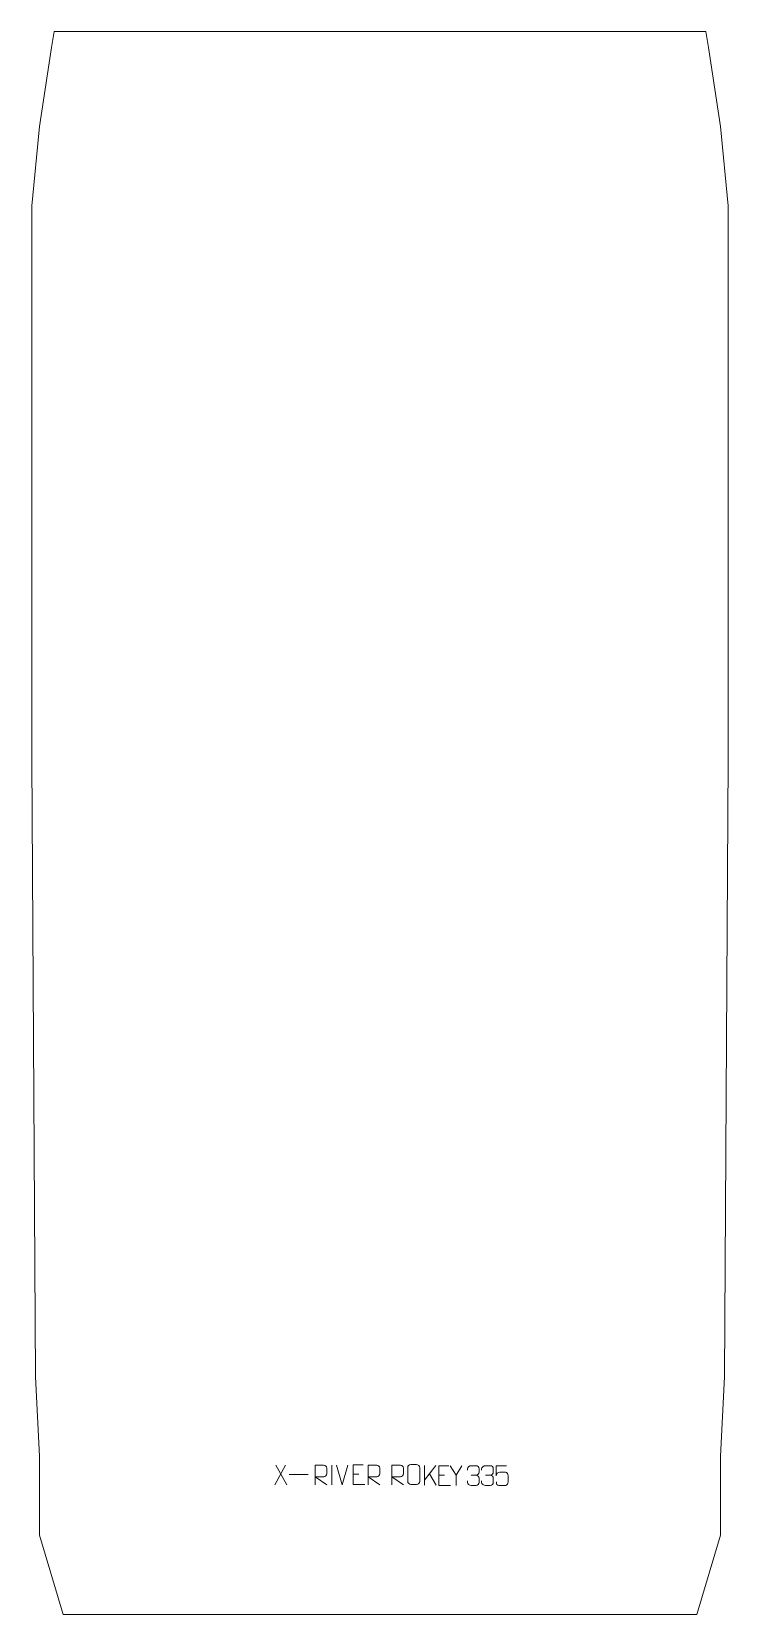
# Model space of a CAD drawing. Header units: millimetres. Extents: x -440 to 440, y -1290 to 710.
import ezdxf

# ---------------------------------------------------------------- set-up
doc = ezdxf.new("R2010")
doc.units = ezdxf.units.MM
doc.header["$MEASUREMENT"] = 0
doc.layers.add('layer 1', color=7, linetype='Continuous')

msp = doc.modelspace()

# ---------------------------------------------------------------- linework, layer by layer
at = {"layer": 'layer 1', "color": 242, "lineweight": 9}
msp.add_open_spline([(400.0003, -1289.9992), (400.0003, -1289.9992), (-400.0003, -1289.9992), (-400.0003, -1289.9992), (-400.0003, -1289.9992), (-400.0003, -1289.9992), (-429.999, -1189.9981), (-429.999, -1189.9981), (-429.999, -1189.9981), (-429.999, -1189.9981), (-429.999, -1089.9987), (-429.999, -1089.9987), (-429.999, -1089.9987), (-429.999, -1089.9987), (-435, -989.9989), (-435, -989.9989), (-435, -989.9989), (-435, -989.9989), (-439.9993, -209.9997), (-439.9993, -209.9997), (-439.9993, -209.9997), (-439.9993, -209.9997), (-439.9993, 489.9998), (-439.9993, 489.9998), (-439.9993, 489.9998), (-439.9993, 489.9998), (-429.999, 589.9996), (-429.999, 589.9996), (-429.999, 589.9996), (-429.999, 589.9996), (-415.0003, 689.999), (-415.0003, 689.999), (-415.0003, 689.999), (-415.0003, 689.999), (-411.3991, 710), (-411.3991, 710), (-411.3991, 710), (-411.3991, 710), (411.399, 710), (411.399, 710), (411.399, 710), (411.399, 710), (414.999, 689.999), (414.999, 689.999), (414.999, 689.999), (414.999, 689.999), (429.999, 589.9996), (429.999, 589.9996), (429.999, 589.9996), (429.999, 589.9996), (439.9993, 489.9998), (439.9993, 489.9998), (439.9993, 489.9998), (439.9993, 489.9998), (439.9993, -209.9997), (439.9993, -209.9997), (439.9993, -209.9997), (439.9993, -209.9997), (435, -989.9989), (435, -989.9989), (435, -989.9989), (435, -989.9989), (429.999, -1089.9987), (429.999, -1089.9987), (429.999, -1089.9987), (429.999, -1089.9987), (429.999, -1189.9981), (429.999, -1189.9981), (429.999, -1189.9981), (429.999, -1189.9981), (400.0003, -1289.9992), (400.0003, -1289.9992)], degree=3, knots=[0, 0, 0, 0, 0.052631579, 0.052631579, 0.052631579, 0.052631579, 0.105263158, 0.105263158, 0.105263158, 0.105263158, 0.157894737, 0.157894737, 0.157894737, 0.157894737, 0.210526316, 0.210526316, 0.210526316, 0.210526316, 0.263157895, 0.263157895, 0.263157895, 0.263157895, 0.315789474, 0.315789474, 0.315789474, 0.315789474, 0.368421053, 0.368421053, 0.368421053, 0.368421053, 0.421052632, 0.421052632, 0.421052632, 0.421052632, 0.473684211, 0.473684211, 0.473684211, 0.473684211, 0.526315789, 0.526315789, 0.526315789, 0.526315789, 0.578947368, 0.578947368, 0.578947368, 0.578947368, 0.631578947, 0.631578947, 0.631578947, 0.631578947, 0.684210526, 0.684210526, 0.684210526, 0.684210526, 0.736842105, 0.736842105, 0.736842105, 0.736842105, 0.789473684, 0.789473684, 0.789473684, 0.789473684, 0.842105263, 0.842105263, 0.842105263, 0.842105263, 0.894736842, 0.894736842, 0.894736842, 0.894736842, 1, 1, 1, 1], dxfattribs=at)
at = {"layer": 'layer 1', "color": 250, "lineweight": 9}
for points in [[(-119.2371, -1101.4825), (-119.2371, -1101.4825), (-132.9777, -1126.3783), (-132.9777, -1126.3783)], [(-131.5231, -1101.4825), (-131.5231, -1101.4825), (-117.7825, -1126.436), (-117.7825, -1126.436)], [(-114.7985, -1113.3311), (-114.7985, -1113.3311), (-90.8205, -1113.3311), (-90.8205, -1113.3311)], [(-60.6527, -1101.4722), (-60.6527, -1101.4722), (-60.6527, -1126.4463), (-60.6527, -1126.4463)], [(-47.7762, -1126.5135), (-47.7762, -1126.5135), (-55.098, -1101.5599), (-55.098, -1101.5599)], [(-40.4543, -1101.5599), (-40.4543, -1101.5599), (-47.7761, -1126.5135), (-47.7761, -1126.5135)], [(-33.9442, -1113.0367), (-33.9442, -1113.0367), (-26.7761, -1113.0367), (-26.7761, -1113.0367)], [(56.3468, -1101.7487), (56.3468, -1101.7487), (56.3468, -1126.7023), (56.3468, -1126.7023)], [(70.723, -1101.7487), (70.723, -1101.7487), (56.3468, -1120.3884), (56.3468, -1120.3884)], [(71.0483, -1126.6065), (71.0483, -1126.6065), (62.5778, -1112.2929), (62.5778, -1112.2929)], [(74.1725, -1114.0367), (74.1725, -1114.0367), (81.3406, -1114.0367), (81.3406, -1114.0367)], [(96.1573, -1114.0367), (96.1573, -1114.0367), (88.8364, -1102.138), (88.8364, -1102.138)], [(115.0995, -1114.1306), (115.0995, -1114.1306), (121.2959, -1114.1306), (121.2959, -1114.1306)], [(133.0995, -1114.1306), (133.0995, -1114.1306), (139.2959, -1114.1306), (139.2959, -1114.1306)]]:
    msp.add_open_spline(points, degree=3, dxfattribs=at)
for points, knots in [([(-81.9848, -1126.436), (-81.9848, -1126.436), (-81.9848, -1101.4825), (-81.9848, -1101.4825), (-81.9848, -1101.4825), (-78.39, -1101.4825), (-74.7945, -1101.4825), (-71.1993, -1101.4825), (-71.1993, -1101.4825), (-68.874, -1101.5202), (-67.3167, -1103.0102), (-67.3208, -1105.3766), (-67.3208, -1105.3766), (-67.3212, -1107.4121), (-67.3212, -1110.4715), (-67.3208, -1112.5075), (-67.3208, -1112.5075), (-67.3273, -1114.383), (-69.1396, -1116.3248), (-71.1491, -1116.3439), (-71.1491, -1116.3439), (-71.1491, -1116.3439), (-81.9848, -1116.3439), (-81.9848, -1116.3439), (-81.9848, -1116.3439), (-81.9848, -1116.3439), (-67.3301, -1126.436), (-67.3301, -1126.436)], [0, 0, 0, 0, 0.125, 0.125, 0.125, 0.125, 0.25, 0.25, 0.25, 0.25, 0.375, 0.375, 0.375, 0.375, 0.5, 0.5, 0.5, 0.5, 0.625, 0.625, 0.625, 0.625, 0.75, 0.75, 0.75, 0.75, 1, 1, 1, 1]), ([(-21.0703, -1101.157), (-21.0703, -1101.157), (-33.9442, -1101.157), (-33.9442, -1101.157), (-33.9442, -1101.157), (-33.9442, -1101.157), (-33.9442, -1126.1106), (-33.9442, -1126.1106), (-33.9442, -1126.1106), (-33.9442, -1126.1106), (-19.0784, -1126.1106), (-19.0784, -1126.1106)], [0, 0, 0, 0, 0.25, 0.25, 0.25, 0.25, 0.5, 0.5, 0.5, 0.5, 1, 1, 1, 1]), ([(-14.9848, -1126.436), (-14.9848, -1126.436), (-14.9848, -1101.4825), (-14.9848, -1101.4825), (-14.9848, -1101.4825), (-11.39, -1101.4825), (-7.7945, -1101.4825), (-4.1993, -1101.4825), (-4.1993, -1101.4825), (-1.874, -1101.5202), (-0.3167, -1103.0102), (-0.3208, -1105.3766), (-0.3208, -1105.3766), (-0.3212, -1107.4121), (-0.3212, -1110.4715), (-0.3208, -1112.5075), (-0.3208, -1112.5075), (-0.3273, -1114.383), (-2.1396, -1116.3248), (-4.1491, -1116.3439), (-4.1491, -1116.3439), (-4.1491, -1116.3439), (-14.9848, -1116.3439), (-14.9848, -1116.3439), (-14.9848, -1116.3439), (-14.9848, -1116.3439), (-0.3301, -1126.436), (-0.3301, -1126.436)], [0, 0, 0, 0, 0.125, 0.125, 0.125, 0.125, 0.25, 0.25, 0.25, 0.25, 0.375, 0.375, 0.375, 0.375, 0.5, 0.5, 0.5, 0.5, 0.625, 0.625, 0.625, 0.625, 0.75, 0.75, 0.75, 0.75, 1, 1, 1, 1]), ([(15.0152, -1126.436), (15.0152, -1126.436), (15.0152, -1101.4825), (15.0152, -1101.4825), (15.0152, -1101.4825), (18.61, -1101.4825), (22.2055, -1101.4825), (25.8007, -1101.4825), (25.8007, -1101.4825), (28.126, -1101.5202), (29.6833, -1103.0102), (29.6792, -1105.3766), (29.6792, -1105.3766), (29.6788, -1107.4121), (29.6788, -1110.4715), (29.6792, -1112.5075), (29.6792, -1112.5075), (29.6727, -1114.383), (27.8604, -1116.3248), (25.8509, -1116.3439), (25.8509, -1116.3439), (25.8509, -1116.3439), (15.0152, -1116.3439), (15.0152, -1116.3439), (15.0152, -1116.3439), (15.0152, -1116.3439), (29.6699, -1126.436), (29.6699, -1126.436)], [0, 0, 0, 0, 0.125, 0.125, 0.125, 0.125, 0.25, 0.25, 0.25, 0.25, 0.375, 0.375, 0.375, 0.375, 0.5, 0.5, 0.5, 0.5, 0.625, 0.625, 0.625, 0.625, 0.75, 0.75, 0.75, 0.75, 1, 1, 1, 1]), ([(38.9971, -1100.7936), (41.3632, -1100.7936), (43.7297, -1100.7936), (46.0962, -1100.7936), (46.0962, -1100.7936), (48.0767, -1100.758), (50.1027, -1102.2523), (50.1298, -1104.6944), (50.1298, -1104.6944), (50.1294, -1110.4518), (50.1294, -1116.2096), (50.1298, -1121.9678), (50.1298, -1121.9678), (49.9877, -1124.2954), (48.2813, -1125.7777), (46.0962, -1125.7885), (46.0962, -1125.7885), (43.7238, -1125.7881), (41.3514, -1125.7881), (38.9794, -1125.7885), (38.9794, -1125.7885), (37.0209, -1125.8941), (35.0145, -1124.0062), (35.0259, -1121.9852), (35.0259, -1121.9852), (35.0263, -1116.2046), (35.0263, -1110.4243), (35.0259, -1104.6445), (35.0259, -1104.6445), (35.0302, -1102.5025), (36.8073, -1100.78), (38.9971, -1100.7936)], [0, 0, 0, 0, 0.111111111, 0.111111111, 0.111111111, 0.111111111, 0.222222222, 0.222222222, 0.222222222, 0.222222222, 0.333333333, 0.333333333, 0.333333333, 0.333333333, 0.444444444, 0.444444444, 0.444444444, 0.444444444, 0.555555556, 0.555555556, 0.555555556, 0.555555556, 0.666666667, 0.666666667, 0.666666667, 0.666666667, 0.777777778, 0.777777778, 0.777777778, 0.777777778, 1, 1, 1, 1]), ([(87.0464, -1102.157), (87.0464, -1102.157), (74.1725, -1102.157), (74.1725, -1102.157), (74.1725, -1102.157), (74.1725, -1102.157), (74.1725, -1127.1106), (74.1725, -1127.1106), (74.1725, -1127.1106), (74.1725, -1127.1106), (89.0383, -1127.1106), (89.0383, -1127.1106)], [0, 0, 0, 0, 0.25, 0.25, 0.25, 0.25, 0.5, 0.5, 0.5, 0.5, 1, 1, 1, 1]), ([(103.4797, -1102.138), (103.4797, -1102.138), (96.1573, -1114.0367), (96.1573, -1114.0367), (96.1573, -1114.0367), (96.1573, -1114.0367), (96.158, -1127.0916), (96.158, -1127.0916)], [0, 0, 0, 0, 0.333333333, 0.333333333, 0.333333333, 0.333333333, 1, 1, 1, 1]), ([(110.3898, -1107.8854), (110.3898, -1107.8854), (110.3898, -1106.0282), (110.3898, -1106.0282), (110.3898, -1106.0282), (110.3755, -1104.2863), (113.04, -1102.1682), (115.0991, -1102.1909), (115.0991, -1102.1909), (117.1632, -1102.1909), (119.2272, -1102.1909), (121.2909, -1102.1909), (121.2909, -1102.1909), (123.4854, -1102.1821), (125.0837, -1104.0289), (125.1281, -1105.941), (125.1281, -1105.941), (125.1277, -1107.3761), (125.1277, -1108.8112), (125.1281, -1110.2467), (125.1281, -1110.2467), (125.0795, -1111.9002), (123.4769, -1114.1302), (121.2786, -1114.1202), (121.2786, -1114.1202), (123.4823, -1114.1314), (125.0903, -1115.9346), (125.1443, -1117.9941), (125.1443, -1117.9941), (125.1439, -1119.7788), (125.1439, -1121.5635), (125.1443, -1123.3486), (125.1443, -1123.3486), (125.1544, -1125.41), (123.0995, -1127.1731), (121.2786, -1127.165), (121.2786, -1127.165), (119.2133, -1127.1647), (117.1481, -1127.1647), (115.0825, -1127.165), (115.0825, -1127.165), (112.9139, -1127.1535), (110.3829, -1124.7533), (110.3643, -1123.2915), (110.3643, -1123.2915), (110.3643, -1123.2915), (110.3643, -1121.3829), (110.3643, -1121.3829)], [0, 0, 0, 0, 0.076923077, 0.076923077, 0.076923077, 0.076923077, 0.153846154, 0.153846154, 0.153846154, 0.153846154, 0.230769231, 0.230769231, 0.230769231, 0.230769231, 0.307692308, 0.307692308, 0.307692308, 0.307692308, 0.384615385, 0.384615385, 0.384615385, 0.384615385, 0.461538462, 0.461538462, 0.461538462, 0.461538462, 0.538461538, 0.538461538, 0.538461538, 0.538461538, 0.615384615, 0.615384615, 0.615384615, 0.615384615, 0.692307692, 0.692307692, 0.692307692, 0.692307692, 0.769230769, 0.769230769, 0.769230769, 0.769230769, 0.846153846, 0.846153846, 0.846153846, 0.846153846, 1, 1, 1, 1]), ([(128.3898, -1107.8854), (128.3898, -1107.8854), (128.3898, -1106.0282), (128.3898, -1106.0282), (128.3898, -1106.0282), (128.3755, -1104.2863), (131.04, -1102.1682), (133.0991, -1102.1909), (133.0991, -1102.1909), (135.1632, -1102.1909), (137.2272, -1102.1909), (139.2909, -1102.1909), (139.2909, -1102.1909), (141.4854, -1102.1821), (143.0837, -1104.0289), (143.1281, -1105.941), (143.1281, -1105.941), (143.1277, -1107.3761), (143.1277, -1108.8112), (143.1281, -1110.2467), (143.1281, -1110.2467), (143.0795, -1111.9002), (141.4769, -1114.1302), (139.2786, -1114.1202), (139.2786, -1114.1202), (141.4823, -1114.1314), (143.0903, -1115.9346), (143.1443, -1117.9941), (143.1443, -1117.9941), (143.1439, -1119.7788), (143.1439, -1121.5635), (143.1443, -1123.3486), (143.1443, -1123.3486), (143.1544, -1125.41), (141.0995, -1127.1731), (139.2786, -1127.165), (139.2786, -1127.165), (137.2133, -1127.1647), (135.1481, -1127.1647), (133.0825, -1127.165), (133.0825, -1127.165), (130.9139, -1127.1535), (128.3829, -1124.7533), (128.3643, -1123.2915), (128.3643, -1123.2915), (128.3643, -1123.2915), (128.3643, -1121.3829), (128.3643, -1121.3829)], [0, 0, 0, 0, 0.076923077, 0.076923077, 0.076923077, 0.076923077, 0.153846154, 0.153846154, 0.153846154, 0.153846154, 0.230769231, 0.230769231, 0.230769231, 0.230769231, 0.307692308, 0.307692308, 0.307692308, 0.307692308, 0.384615385, 0.384615385, 0.384615385, 0.384615385, 0.461538462, 0.461538462, 0.461538462, 0.461538462, 0.538461538, 0.538461538, 0.538461538, 0.538461538, 0.615384615, 0.615384615, 0.615384615, 0.615384615, 0.692307692, 0.692307692, 0.692307692, 0.692307692, 0.769230769, 0.769230769, 0.769230769, 0.769230769, 0.846153846, 0.846153846, 0.846153846, 0.846153846, 1, 1, 1, 1]), ([(159.7764, -1102.259), (159.7764, -1102.259), (146.9247, -1102.259), (146.9247, -1102.259), (146.9247, -1102.259), (146.925, -1106.4896), (146.925, -1110.7205), (146.9247, -1114.9517), (146.9247, -1114.9517), (146.9244, -1111.6416), (148.5554, -1110.5698), (151.3674, -1110.5093), (151.3674, -1110.5093), (153.807, -1110.509), (156.2465, -1110.509), (158.6857, -1110.5093), (158.6857, -1110.5093), (160.3355, -1110.5025), (161.8104, -1112.883), (161.8389, -1114.9517), (161.8389, -1114.9517), (161.8386, -1117.539), (161.8386, -1120.1266), (161.8389, -1122.7143), (161.8389, -1122.7143), (161.8851, -1124.6737), (160.3857, -1127.11), (158.7598, -1127.1685), (158.7598, -1127.1685), (156.8033, -1127.1682), (151.9083, -1127.1682), (149.9513, -1127.1685), (149.9513, -1127.1685), (148.1058, -1127.1773), (146.9987, -1125.2125), (146.9779, -1122.6614)], [0, 0, 0, 0, 0.1, 0.1, 0.1, 0.1, 0.2, 0.2, 0.2, 0.2, 0.3, 0.3, 0.3, 0.3, 0.4, 0.4, 0.4, 0.4, 0.5, 0.5, 0.5, 0.5, 0.6, 0.6, 0.6, 0.6, 0.7, 0.7, 0.7, 0.7, 0.8, 0.8, 0.8, 0.8, 1, 1, 1, 1])]:
    msp.add_open_spline(points, degree=3, knots=knots, dxfattribs=at)

doc.saveas('drawing.dxf')
